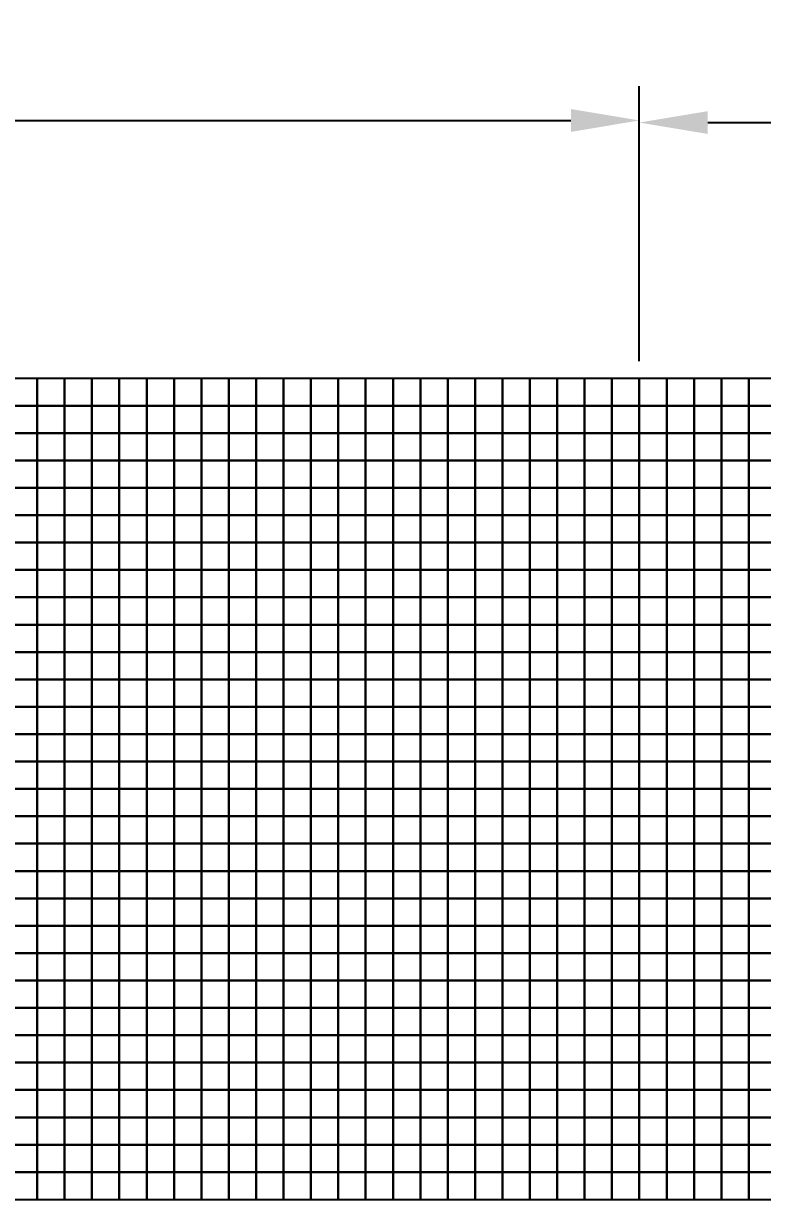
# Model space of a CAD drawing. Header units: millimetres. Extents: x -50 to 59, y 0 to 43.
# Drawn here: x -22.5 to 4.5, y 0 to 42.96 of the extents above; entities that cross this region are included whole.
import ezdxf

# ---------------------------------------------------------------- set-up
doc = ezdxf.new("R2010")
doc.units = ezdxf.units.MM
doc.layers.add('dims', color=9, linetype='Continuous')
doc.layers.add('soil_sand', color=2, linetype='Continuous')
doc.styles.get("Standard").update_dxf_attribs({"font": 'arial.ttf'})
doc.dimstyles.new('ISO-25', dxfattribs={"dimtxt": 2.5, "dimasz": 2.5, "dimexe": 1.25, "dimexo": 0.625, "dimtad": 1, "dimtxsty": 'Standard', "dimcen": 2.5, "dimadec": 0, "dimazin": 0, "dimtfac": 1, "dimtmove": 0, "dimatfit": 3, "dimfxl": 1, "dimarcsym": 0})

# ---------------------------------------------------------------- blocks, each defined once
blk = doc.blocks.new('*D3')
at = {"layer": 'Defpoints', "color": 0, "transparency": 16777216}
for p in [(0, 39.421), (-50, 30), (0, 30)]:
    blk.add_point(p, dxfattribs=at)
at = {"layer": 'dims', "color": 0, "lineweight": -2, "transparency": 16777216}
for p, q in [((-50, 30.625), (-50, 40.671)), ((0, 30.625), (0, 40.671)), ((-47.5, 39.421), (-2.5, 39.421))]:
    blk.add_line(p, q, dxfattribs=at)
at = {"layer": 'dims', "color": 0, "transparency": 16777216}
for points in [[(-47.5, 39.838), (-47.5, 39.004), (-50, 39.421)], [(-2.5, 39.838), (-2.5, 39.004), (0, 39.421)]]:
    blk.add_solid(points, dxfattribs=at)
at = {"layer": 'dims', "color": 0, "transparency": 16777216, "insert": (-25, 41.323), "char_height": 2.5, "attachment_point": 5}
blk.add_mtext('50', dxfattribs=at)
blk = doc.blocks.new('*D4')
at = {"layer": 'Defpoints', "color": 0, "transparency": 16777216}
for p in [(50, 39.344), (0, 30), (50, 30)]:
    blk.add_point(p, dxfattribs=at)
at = {"layer": 'dims', "color": 0, "lineweight": -2, "transparency": 16777216}
for p, q in [((0, 30.625), (0, 40.594)), ((50, 30.625), (50, 40.594)), ((2.5, 39.344), (47.5, 39.344))]:
    blk.add_line(p, q, dxfattribs=at)
at = {"layer": 'dims', "color": 0, "transparency": 16777216}
for points in [[(2.5, 39.761), (2.5, 38.928), (0, 39.344)], [(47.5, 39.761), (47.5, 38.928), (50, 39.344)]]:
    blk.add_solid(points, dxfattribs=at)
at = {"layer": 'dims', "color": 0, "transparency": 16777216, "insert": (25, 41.246), "char_height": 2.5, "attachment_point": 5}
blk.add_mtext('50', dxfattribs=at)

msp = doc.modelspace()

# ---------------------------------------------------------------- linework, layer by layer
at = {"layer": 'soil_sand'}
for points in [[(-23, 29), (-22, 29), (-22, 30), (-23, 30)], [(-22, 29), (-21, 29), (-21, 30), (-22, 30)], [(-21, 29), (-20, 29), (-20, 30), (-21, 30)], [(-20, 29), (-19, 29), (-19, 30), (-20, 30)], [(-19, 29), (-18, 29), (-18, 30), (-19, 30)], [(-18, 29), (-17, 29), (-17, 30), (-18, 30)], [(-17, 29), (-16, 29), (-16, 30), (-17, 30)], [(-16, 29), (-15, 29), (-15, 30), (-16, 30)], [(-15, 29), (-14, 29), (-14, 30), (-15, 30)], [(-14, 29), (-13, 29), (-13, 30), (-14, 30)], [(-13, 29), (-12, 29), (-12, 30), (-13, 30)], [(-12, 29), (-11, 29), (-11, 30), (-12, 30)], [(-11, 29), (-10, 29), (-10, 30), (-11, 30)], [(-10, 29), (-9, 29), (-9, 30), (-10, 30)], [(-9, 29), (-8, 29), (-8, 30), (-9, 30)], [(-8, 29), (-7, 29), (-7, 30), (-8, 30)], [(-7, 29), (-6, 29), (-6, 30), (-7, 30)], [(-6, 29), (-5, 29), (-5, 30), (-6, 30)], [(-5, 29), (-4, 29), (-4, 30), (-5, 30)], [(-4, 29), (-3, 29), (-3, 30), (-4, 30)], [(-3, 29), (-2, 29), (-2, 30), (-3, 30)], [(-2, 29), (-1, 29), (-1, 30), (-2, 30)], [(-1, 29), (0, 29), (0, 30), (-1, 30)], [(0, 29), (1, 29), (1, 30), (0, 30)], [(1, 29), (2, 29), (2, 30), (1, 30)], [(2, 29), (3, 29), (3, 30), (2, 30)], [(3, 29), (4, 29), (4, 30), (3, 30)], [(4, 29), (5, 29), (5, 30), (4, 30)], [(-23, 28), (-22, 28), (-22, 29), (-23, 29)], [(-22, 28), (-21, 28), (-21, 29), (-22, 29)], [(-21, 28), (-20, 28), (-20, 29), (-21, 29)], [(-20, 28), (-19, 28), (-19, 29), (-20, 29)], [(-19, 28), (-18, 28), (-18, 29), (-19, 29)], [(-18, 28), (-17, 28), (-17, 29), (-18, 29)], [(-17, 28), (-16, 28), (-16, 29), (-17, 29)], [(-16, 28), (-15, 28), (-15, 29), (-16, 29)], [(-15, 28), (-14, 28), (-14, 29), (-15, 29)], [(-14, 28), (-13, 28), (-13, 29), (-14, 29)], [(-13, 28), (-12, 28), (-12, 29), (-13, 29)], [(-12, 28), (-11, 28), (-11, 29), (-12, 29)], [(-11, 28), (-10, 28), (-10, 29), (-11, 29)], [(-10, 28), (-9, 28), (-9, 29), (-10, 29)], [(-9, 28), (-8, 28), (-8, 29), (-9, 29)], [(-8, 28), (-7, 28), (-7, 29), (-8, 29)], [(-7, 28), (-6, 28), (-6, 29), (-7, 29)], [(-6, 28), (-5, 28), (-5, 29), (-6, 29)], [(-5, 28), (-4, 28), (-4, 29), (-5, 29)], [(-4, 28), (-3, 28), (-3, 29), (-4, 29)], [(-3, 28), (-2, 28), (-2, 29), (-3, 29)], [(-2, 28), (-1, 28), (-1, 29), (-2, 29)], [(-1, 28), (0, 28), (0, 29), (-1, 29)], [(0, 28), (1, 28), (1, 29), (0, 29)], [(1, 28), (2, 28), (2, 29), (1, 29)], [(2, 28), (3, 28), (3, 29), (2, 29)], [(3, 28), (4, 28), (4, 29), (3, 29)], [(4, 28), (5, 28), (5, 29), (4, 29)], [(-23, 27), (-22, 27), (-22, 28), (-23, 28)], [(-22, 27), (-21, 27), (-21, 28), (-22, 28)], [(-21, 27), (-20, 27), (-20, 28), (-21, 28)], [(-20, 27), (-19, 27), (-19, 28), (-20, 28)], [(-19, 27), (-18, 27), (-18, 28), (-19, 28)], [(-18, 27), (-17, 27), (-17, 28), (-18, 28)], [(-17, 27), (-16, 27), (-16, 28), (-17, 28)], [(-16, 27), (-15, 27), (-15, 28), (-16, 28)], [(-15, 27), (-14, 27), (-14, 28), (-15, 28)], [(-14, 27), (-13, 27), (-13, 28), (-14, 28)], [(-13, 27), (-12, 27), (-12, 28), (-13, 28)], [(-12, 27), (-11, 27), (-11, 28), (-12, 28)], [(-11, 27), (-10, 27), (-10, 28), (-11, 28)], [(-10, 27), (-9, 27), (-9, 28), (-10, 28)], [(-9, 27), (-8, 27), (-8, 28), (-9, 28)], [(-8, 27), (-7, 27), (-7, 28), (-8, 28)], [(-7, 27), (-6, 27), (-6, 28), (-7, 28)], [(-6, 27), (-5, 27), (-5, 28), (-6, 28)], [(-5, 27), (-4, 27), (-4, 28), (-5, 28)], [(-4, 27), (-3, 27), (-3, 28), (-4, 28)], [(-3, 27), (-2, 27), (-2, 28), (-3, 28)], [(-2, 27), (-1, 27), (-1, 28), (-2, 28)], [(-1, 27), (0, 27), (0, 28), (-1, 28)], [(0, 27), (1, 27), (1, 28), (0, 28)], [(1, 27), (2, 27), (2, 28), (1, 28)], [(2, 27), (3, 27), (3, 28), (2, 28)], [(3, 27), (4, 27), (4, 28), (3, 28)], [(4, 27), (5, 27), (5, 28), (4, 28)], [(-23, 26), (-22, 26), (-22, 27), (-23, 27)], [(-22, 26), (-21, 26), (-21, 27), (-22, 27)], [(-21, 26), (-20, 26), (-20, 27), (-21, 27)], [(-20, 26), (-19, 26), (-19, 27), (-20, 27)], [(-19, 26), (-18, 26), (-18, 27), (-19, 27)], [(-18, 26), (-17, 26), (-17, 27), (-18, 27)], [(-17, 26), (-16, 26), (-16, 27), (-17, 27)], [(-16, 26), (-15, 26), (-15, 27), (-16, 27)], [(-15, 26), (-14, 26), (-14, 27), (-15, 27)], [(-14, 26), (-13, 26), (-13, 27), (-14, 27)], [(-13, 26), (-12, 26), (-12, 27), (-13, 27)], [(-12, 26), (-11, 26), (-11, 27), (-12, 27)], [(-11, 26), (-10, 26), (-10, 27), (-11, 27)], [(-10, 26), (-9, 26), (-9, 27), (-10, 27)], [(-9, 26), (-8, 26), (-8, 27), (-9, 27)], [(-8, 26), (-7, 26), (-7, 27), (-8, 27)], [(-7, 26), (-6, 26), (-6, 27), (-7, 27)], [(-6, 26), (-5, 26), (-5, 27), (-6, 27)], [(-5, 26), (-4, 26), (-4, 27), (-5, 27)], [(-4, 26), (-3, 26), (-3, 27), (-4, 27)], [(-3, 26), (-2, 26), (-2, 27), (-3, 27)], [(-2, 26), (-1, 26), (-1, 27), (-2, 27)], [(-1, 26), (0, 26), (0, 27), (-1, 27)], [(0, 26), (1, 26), (1, 27), (0, 27)], [(1, 26), (2, 26), (2, 27), (1, 27)], [(2, 26), (3, 26), (3, 27), (2, 27)], [(3, 26), (4, 26), (4, 27), (3, 27)], [(4, 26), (5, 26), (5, 27), (4, 27)], [(-23, 25), (-22, 25), (-22, 26), (-23, 26)], [(-22, 25), (-21, 25), (-21, 26), (-22, 26)], [(-21, 25), (-20, 25), (-20, 26), (-21, 26)], [(-20, 25), (-19, 25), (-19, 26), (-20, 26)], [(-19, 25), (-18, 25), (-18, 26), (-19, 26)], [(-18, 25), (-17, 25), (-17, 26), (-18, 26)], [(-17, 25), (-16, 25), (-16, 26), (-17, 26)], [(-16, 25), (-15, 25), (-15, 26), (-16, 26)], [(-15, 25), (-14, 25), (-14, 26), (-15, 26)], [(-14, 25), (-13, 25), (-13, 26), (-14, 26)], [(-13, 25), (-12, 25), (-12, 26), (-13, 26)], [(-12, 25), (-11, 25), (-11, 26), (-12, 26)], [(-11, 25), (-10, 25), (-10, 26), (-11, 26)], [(-10, 25), (-9, 25), (-9, 26), (-10, 26)], [(-9, 25), (-8, 25), (-8, 26), (-9, 26)], [(-8, 25), (-7, 25), (-7, 26), (-8, 26)], [(-7, 25), (-6, 25), (-6, 26), (-7, 26)], [(-6, 25), (-5, 25), (-5, 26), (-6, 26)], [(-5, 25), (-4, 25), (-4, 26), (-5, 26)], [(-4, 25), (-3, 25), (-3, 26), (-4, 26)], [(-3, 25), (-2, 25), (-2, 26), (-3, 26)], [(-2, 25), (-1, 25), (-1, 26), (-2, 26)], [(-1, 25), (0, 25), (0, 26), (-1, 26)], [(0, 25), (1, 25), (1, 26), (0, 26)], [(1, 25), (2, 25), (2, 26), (1, 26)], [(2, 25), (3, 25), (3, 26), (2, 26)], [(3, 25), (4, 25), (4, 26), (3, 26)], [(4, 25), (5, 25), (5, 26), (4, 26)], [(-23, 24), (-22, 24), (-22, 25), (-23, 25)], [(-22, 24), (-21, 24), (-21, 25), (-22, 25)], [(-21, 24), (-20, 24), (-20, 25), (-21, 25)], [(-20, 24), (-19, 24), (-19, 25), (-20, 25)], [(-19, 24), (-18, 24), (-18, 25), (-19, 25)], [(-18, 24), (-17, 24), (-17, 25), (-18, 25)], [(-17, 24), (-16, 24), (-16, 25), (-17, 25)], [(-16, 24), (-15, 24), (-15, 25), (-16, 25)], [(-15, 24), (-14, 24), (-14, 25), (-15, 25)], [(-14, 24), (-13, 24), (-13, 25), (-14, 25)], [(-13, 24), (-12, 24), (-12, 25), (-13, 25)], [(-12, 24), (-11, 24), (-11, 25), (-12, 25)], [(-11, 24), (-10, 24), (-10, 25), (-11, 25)], [(-10, 24), (-9, 24), (-9, 25), (-10, 25)], [(-9, 24), (-8, 24), (-8, 25), (-9, 25)], [(-8, 24), (-7, 24), (-7, 25), (-8, 25)], [(-7, 24), (-6, 24), (-6, 25), (-7, 25)], [(-6, 24), (-5, 24), (-5, 25), (-6, 25)], [(-5, 24), (-4, 24), (-4, 25), (-5, 25)], [(-4, 24), (-3, 24), (-3, 25), (-4, 25)], [(-3, 24), (-2, 24), (-2, 25), (-3, 25)], [(-2, 24), (-1, 24), (-1, 25), (-2, 25)], [(-1, 24), (0, 24), (0, 25), (-1, 25)], [(0, 24), (1, 24), (1, 25), (0, 25)], [(1, 24), (2, 24), (2, 25), (1, 25)], [(2, 24), (3, 24), (3, 25), (2, 25)], [(3, 24), (4, 24), (4, 25), (3, 25)], [(4, 24), (5, 24), (5, 25), (4, 25)], [(-23, 23), (-22, 23), (-22, 24), (-23, 24)], [(-22, 23), (-21, 23), (-21, 24), (-22, 24)], [(-21, 23), (-20, 23), (-20, 24), (-21, 24)], [(-20, 23), (-19, 23), (-19, 24), (-20, 24)], [(-19, 23), (-18, 23), (-18, 24), (-19, 24)], [(-18, 23), (-17, 23), (-17, 24), (-18, 24)], [(-17, 23), (-16, 23), (-16, 24), (-17, 24)], [(-16, 23), (-15, 23), (-15, 24), (-16, 24)], [(-15, 23), (-14, 23), (-14, 24), (-15, 24)], [(-14, 23), (-13, 23), (-13, 24), (-14, 24)], [(-13, 23), (-12, 23), (-12, 24), (-13, 24)], [(-12, 23), (-11, 23), (-11, 24), (-12, 24)], [(-11, 23), (-10, 23), (-10, 24), (-11, 24)], [(-10, 23), (-9, 23), (-9, 24), (-10, 24)], [(-9, 23), (-8, 23), (-8, 24), (-9, 24)], [(-8, 23), (-7, 23), (-7, 24), (-8, 24)], [(-7, 23), (-6, 23), (-6, 24), (-7, 24)], [(-6, 23), (-5, 23), (-5, 24), (-6, 24)], [(-5, 23), (-4, 23), (-4, 24), (-5, 24)], [(-4, 23), (-3, 23), (-3, 24), (-4, 24)], [(-3, 23), (-2, 23), (-2, 24), (-3, 24)], [(-2, 23), (-1, 23), (-1, 24), (-2, 24)], [(-1, 23), (0, 23), (0, 24), (-1, 24)], [(0, 23), (1, 23), (1, 24), (0, 24)], [(1, 23), (2, 23), (2, 24), (1, 24)], [(2, 23), (3, 23), (3, 24), (2, 24)], [(3, 23), (4, 23), (4, 24), (3, 24)], [(4, 23), (5, 23), (5, 24), (4, 24)], [(-23, 22), (-22, 22), (-22, 23), (-23, 23)], [(-22, 22), (-21, 22), (-21, 23), (-22, 23)], [(-21, 22), (-20, 22), (-20, 23), (-21, 23)], [(-20, 22), (-19, 22), (-19, 23), (-20, 23)], [(-19, 22), (-18, 22), (-18, 23), (-19, 23)], [(-18, 22), (-17, 22), (-17, 23), (-18, 23)], [(-17, 22), (-16, 22), (-16, 23), (-17, 23)], [(-16, 22), (-15, 22), (-15, 23), (-16, 23)], [(-15, 22), (-14, 22), (-14, 23), (-15, 23)], [(-14, 22), (-13, 22), (-13, 23), (-14, 23)], [(-13, 22), (-12, 22), (-12, 23), (-13, 23)], [(-12, 22), (-11, 22), (-11, 23), (-12, 23)], [(-11, 22), (-10, 22), (-10, 23), (-11, 23)], [(-10, 22), (-9, 22), (-9, 23), (-10, 23)], [(-9, 22), (-8, 22), (-8, 23), (-9, 23)], [(-8, 22), (-7, 22), (-7, 23), (-8, 23)], [(-7, 22), (-6, 22), (-6, 23), (-7, 23)], [(-6, 22), (-5, 22), (-5, 23), (-6, 23)], [(-5, 22), (-4, 22), (-4, 23), (-5, 23)], [(-4, 22), (-3, 22), (-3, 23), (-4, 23)], [(-3, 22), (-2, 22), (-2, 23), (-3, 23)], [(-2, 22), (-1, 22), (-1, 23), (-2, 23)], [(-1, 22), (0, 22), (0, 23), (-1, 23)], [(0, 22), (1, 22), (1, 23), (0, 23)], [(1, 22), (2, 22), (2, 23), (1, 23)], [(2, 22), (3, 22), (3, 23), (2, 23)], [(3, 22), (4, 22), (4, 23), (3, 23)], [(4, 22), (5, 22), (5, 23), (4, 23)], [(-23, 21), (-22, 21), (-22, 22), (-23, 22)], [(-22, 21), (-21, 21), (-21, 22), (-22, 22)], [(-21, 21), (-20, 21), (-20, 22), (-21, 22)], [(-20, 21), (-19, 21), (-19, 22), (-20, 22)], [(-19, 21), (-18, 21), (-18, 22), (-19, 22)], [(-18, 21), (-17, 21), (-17, 22), (-18, 22)], [(-17, 21), (-16, 21), (-16, 22), (-17, 22)], [(-16, 21), (-15, 21), (-15, 22), (-16, 22)], [(-15, 21), (-14, 21), (-14, 22), (-15, 22)], [(-14, 21), (-13, 21), (-13, 22), (-14, 22)], [(-13, 21), (-12, 21), (-12, 22), (-13, 22)], [(-12, 21), (-11, 21), (-11, 22), (-12, 22)], [(-11, 21), (-10, 21), (-10, 22), (-11, 22)], [(-10, 21), (-9, 21), (-9, 22), (-10, 22)], [(-9, 21), (-8, 21), (-8, 22), (-9, 22)], [(-8, 21), (-7, 21), (-7, 22), (-8, 22)], [(-7, 21), (-6, 21), (-6, 22), (-7, 22)], [(-6, 21), (-5, 21), (-5, 22), (-6, 22)], [(-5, 21), (-4, 21), (-4, 22), (-5, 22)], [(-4, 21), (-3, 21), (-3, 22), (-4, 22)], [(-3, 21), (-2, 21), (-2, 22), (-3, 22)], [(-2, 21), (-1, 21), (-1, 22), (-2, 22)], [(-1, 21), (0, 21), (0, 22), (-1, 22)], [(0, 21), (1, 21), (1, 22), (0, 22)], [(1, 21), (2, 21), (2, 22), (1, 22)], [(2, 21), (3, 21), (3, 22), (2, 22)], [(3, 21), (4, 21), (4, 22), (3, 22)], [(4, 21), (5, 21), (5, 22), (4, 22)], [(-23, 20), (-22, 20), (-22, 21), (-23, 21)], [(-22, 20), (-21, 20), (-21, 21), (-22, 21)], [(-21, 20), (-20, 20), (-20, 21), (-21, 21)], [(-20, 20), (-19, 20), (-19, 21), (-20, 21)], [(-19, 20), (-18, 20), (-18, 21), (-19, 21)], [(-18, 20), (-17, 20), (-17, 21), (-18, 21)], [(-17, 20), (-16, 20), (-16, 21), (-17, 21)], [(-16, 20), (-15, 20), (-15, 21), (-16, 21)], [(-15, 20), (-14, 20), (-14, 21), (-15, 21)], [(-14, 20), (-13, 20), (-13, 21), (-14, 21)], [(-13, 20), (-12, 20), (-12, 21), (-13, 21)], [(-12, 20), (-11, 20), (-11, 21), (-12, 21)], [(-11, 20), (-10, 20), (-10, 21), (-11, 21)], [(-10, 20), (-9, 20), (-9, 21), (-10, 21)], [(-9, 20), (-8, 20), (-8, 21), (-9, 21)], [(-8, 20), (-7, 20), (-7, 21), (-8, 21)], [(-7, 20), (-6, 20), (-6, 21), (-7, 21)], [(-6, 20), (-5, 20), (-5, 21), (-6, 21)], [(-5, 20), (-4, 20), (-4, 21), (-5, 21)], [(-4, 20), (-3, 20), (-3, 21), (-4, 21)], [(-3, 20), (-2, 20), (-2, 21), (-3, 21)], [(-2, 20), (-1, 20), (-1, 21), (-2, 21)], [(-1, 20), (0, 20), (0, 21), (-1, 21)], [(0, 20), (1, 20), (1, 21), (0, 21)], [(1, 20), (2, 20), (2, 21), (1, 21)], [(2, 20), (3, 20), (3, 21), (2, 21)], [(3, 20), (4, 20), (4, 21), (3, 21)], [(4, 20), (5, 20), (5, 21), (4, 21)], [(-23, 19), (-22, 19), (-22, 20), (-23, 20)], [(-22, 19), (-21, 19), (-21, 20), (-22, 20)], [(-21, 19), (-20, 19), (-20, 20), (-21, 20)], [(-20, 19), (-19, 19), (-19, 20), (-20, 20)], [(-19, 19), (-18, 19), (-18, 20), (-19, 20)], [(-18, 19), (-17, 19), (-17, 20), (-18, 20)], [(-17, 19), (-16, 19), (-16, 20), (-17, 20)], [(-16, 19), (-15, 19), (-15, 20), (-16, 20)], [(-15, 19), (-14, 19), (-14, 20), (-15, 20)], [(-14, 19), (-13, 19), (-13, 20), (-14, 20)], [(-13, 19), (-12, 19), (-12, 20), (-13, 20)], [(-12, 19), (-11, 19), (-11, 20), (-12, 20)], [(-11, 19), (-10, 19), (-10, 20), (-11, 20)], [(-10, 19), (-9, 19), (-9, 20), (-10, 20)], [(-9, 19), (-8, 19), (-8, 20), (-9, 20)], [(-8, 19), (-7, 19), (-7, 20), (-8, 20)], [(-7, 19), (-6, 19), (-6, 20), (-7, 20)], [(-6, 19), (-5, 19), (-5, 20), (-6, 20)], [(-5, 19), (-4, 19), (-4, 20), (-5, 20)], [(-4, 19), (-3, 19), (-3, 20), (-4, 20)], [(-3, 19), (-2, 19), (-2, 20), (-3, 20)], [(-2, 19), (-1, 19), (-1, 20), (-2, 20)], [(-1, 19), (0, 19), (0, 20), (-1, 20)], [(0, 19), (1, 19), (1, 20), (0, 20)], [(1, 19), (2, 19), (2, 20), (1, 20)], [(2, 19), (3, 19), (3, 20), (2, 20)], [(3, 19), (4, 19), (4, 20), (3, 20)], [(4, 19), (5, 19), (5, 20), (4, 20)], [(-23, 18), (-22, 18), (-22, 19), (-23, 19)], [(-22, 18), (-21, 18), (-21, 19), (-22, 19)], [(-21, 18), (-20, 18), (-20, 19), (-21, 19)], [(-20, 18), (-19, 18), (-19, 19), (-20, 19)], [(-19, 18), (-18, 18), (-18, 19), (-19, 19)], [(-18, 18), (-17, 18), (-17, 19), (-18, 19)], [(-17, 18), (-16, 18), (-16, 19), (-17, 19)], [(-16, 18), (-15, 18), (-15, 19), (-16, 19)], [(-15, 18), (-14, 18), (-14, 19), (-15, 19)], [(-14, 18), (-13, 18), (-13, 19), (-14, 19)], [(-13, 18), (-12, 18), (-12, 19), (-13, 19)], [(-12, 18), (-11, 18), (-11, 19), (-12, 19)], [(-11, 18), (-10, 18), (-10, 19), (-11, 19)], [(-10, 18), (-9, 18), (-9, 19), (-10, 19)], [(-9, 18), (-8, 18), (-8, 19), (-9, 19)], [(-8, 18), (-7, 18), (-7, 19), (-8, 19)], [(-7, 18), (-6, 18), (-6, 19), (-7, 19)], [(-6, 18), (-5, 18), (-5, 19), (-6, 19)], [(-5, 18), (-4, 18), (-4, 19), (-5, 19)], [(-4, 18), (-3, 18), (-3, 19), (-4, 19)], [(-3, 18), (-2, 18), (-2, 19), (-3, 19)], [(-2, 18), (-1, 18), (-1, 19), (-2, 19)], [(-1, 18), (0, 18), (0, 19), (-1, 19)], [(0, 18), (1, 18), (1, 19), (0, 19)], [(1, 18), (2, 18), (2, 19), (1, 19)], [(2, 18), (3, 18), (3, 19), (2, 19)], [(3, 18), (4, 18), (4, 19), (3, 19)], [(4, 18), (5, 18), (5, 19), (4, 19)], [(-23, 17), (-22, 17), (-22, 18), (-23, 18)], [(-22, 17), (-21, 17), (-21, 18), (-22, 18)], [(-21, 17), (-20, 17), (-20, 18), (-21, 18)], [(-20, 17), (-19, 17), (-19, 18), (-20, 18)], [(-19, 17), (-18, 17), (-18, 18), (-19, 18)], [(-18, 17), (-17, 17), (-17, 18), (-18, 18)], [(-17, 17), (-16, 17), (-16, 18), (-17, 18)], [(-16, 17), (-15, 17), (-15, 18), (-16, 18)], [(-15, 17), (-14, 17), (-14, 18), (-15, 18)], [(-14, 17), (-13, 17), (-13, 18), (-14, 18)], [(-13, 17), (-12, 17), (-12, 18), (-13, 18)], [(-12, 17), (-11, 17), (-11, 18), (-12, 18)], [(-11, 17), (-10, 17), (-10, 18), (-11, 18)], [(-10, 17), (-9, 17), (-9, 18), (-10, 18)], [(-9, 17), (-8, 17), (-8, 18), (-9, 18)], [(-8, 17), (-7, 17), (-7, 18), (-8, 18)], [(-7, 17), (-6, 17), (-6, 18), (-7, 18)], [(-6, 17), (-5, 17), (-5, 18), (-6, 18)], [(-5, 17), (-4, 17), (-4, 18), (-5, 18)], [(-4, 17), (-3, 17), (-3, 18), (-4, 18)], [(-3, 17), (-2, 17), (-2, 18), (-3, 18)], [(-2, 17), (-1, 17), (-1, 18), (-2, 18)], [(-1, 17), (0, 17), (0, 18), (-1, 18)], [(0, 17), (1, 17), (1, 18), (0, 18)], [(1, 17), (2, 17), (2, 18), (1, 18)], [(2, 17), (3, 17), (3, 18), (2, 18)], [(3, 17), (4, 17), (4, 18), (3, 18)], [(4, 17), (5, 17), (5, 18), (4, 18)], [(-23, 16), (-22, 16), (-22, 17), (-23, 17)], [(-22, 16), (-21, 16), (-21, 17), (-22, 17)], [(-21, 16), (-20, 16), (-20, 17), (-21, 17)], [(-20, 16), (-19, 16), (-19, 17), (-20, 17)], [(-19, 16), (-18, 16), (-18, 17), (-19, 17)], [(-18, 16), (-17, 16), (-17, 17), (-18, 17)], [(-17, 16), (-16, 16), (-16, 17), (-17, 17)], [(-16, 16), (-15, 16), (-15, 17), (-16, 17)], [(-15, 16), (-14, 16), (-14, 17), (-15, 17)], [(-14, 16), (-13, 16), (-13, 17), (-14, 17)], [(-13, 16), (-12, 16), (-12, 17), (-13, 17)], [(-12, 16), (-11, 16), (-11, 17), (-12, 17)], [(-11, 16), (-10, 16), (-10, 17), (-11, 17)], [(-10, 16), (-9, 16), (-9, 17), (-10, 17)], [(-9, 16), (-8, 16), (-8, 17), (-9, 17)], [(-8, 16), (-7, 16), (-7, 17), (-8, 17)], [(-7, 16), (-6, 16), (-6, 17), (-7, 17)], [(-6, 16), (-5, 16), (-5, 17), (-6, 17)], [(-5, 16), (-4, 16), (-4, 17), (-5, 17)], [(-4, 16), (-3, 16), (-3, 17), (-4, 17)], [(-3, 16), (-2, 16), (-2, 17), (-3, 17)], [(-2, 16), (-1, 16), (-1, 17), (-2, 17)], [(-1, 16), (0, 16), (0, 17), (-1, 17)], [(0, 16), (1, 16), (1, 17), (0, 17)], [(1, 16), (2, 16), (2, 17), (1, 17)], [(2, 16), (3, 16), (3, 17), (2, 17)], [(3, 16), (4, 16), (4, 17), (3, 17)], [(4, 16), (5, 16), (5, 17), (4, 17)], [(-23, 15), (-22, 15), (-22, 16), (-23, 16)], [(-22, 15), (-21, 15), (-21, 16), (-22, 16)], [(-21, 15), (-20, 15), (-20, 16), (-21, 16)], [(-20, 15), (-19, 15), (-19, 16), (-20, 16)], [(-19, 15), (-18, 15), (-18, 16), (-19, 16)], [(-18, 15), (-17, 15), (-17, 16), (-18, 16)], [(-17, 15), (-16, 15), (-16, 16), (-17, 16)], [(-16, 15), (-15, 15), (-15, 16), (-16, 16)], [(-15, 15), (-14, 15), (-14, 16), (-15, 16)], [(-14, 15), (-13, 15), (-13, 16), (-14, 16)], [(-13, 15), (-12, 15), (-12, 16), (-13, 16)], [(-12, 15), (-11, 15), (-11, 16), (-12, 16)], [(-11, 15), (-10, 15), (-10, 16), (-11, 16)], [(-10, 15), (-9, 15), (-9, 16), (-10, 16)], [(-9, 15), (-8, 15), (-8, 16), (-9, 16)], [(-8, 15), (-7, 15), (-7, 16), (-8, 16)], [(-7, 15), (-6, 15), (-6, 16), (-7, 16)], [(-6, 15), (-5, 15), (-5, 16), (-6, 16)], [(-5, 15), (-4, 15), (-4, 16), (-5, 16)], [(-4, 15), (-3, 15), (-3, 16), (-4, 16)], [(-3, 15), (-2, 15), (-2, 16), (-3, 16)], [(-2, 15), (-1, 15), (-1, 16), (-2, 16)], [(-1, 15), (0, 15), (0, 16), (-1, 16)], [(0, 15), (1, 15), (1, 16), (0, 16)], [(1, 15), (2, 15), (2, 16), (1, 16)], [(2, 15), (3, 15), (3, 16), (2, 16)], [(3, 15), (4, 15), (4, 16), (3, 16)], [(4, 15), (5, 15), (5, 16), (4, 16)], [(-23, 14), (-22, 14), (-22, 15), (-23, 15)], [(-22, 14), (-21, 14), (-21, 15), (-22, 15)], [(-21, 14), (-20, 14), (-20, 15), (-21, 15)], [(-20, 14), (-19, 14), (-19, 15), (-20, 15)], [(-19, 14), (-18, 14), (-18, 15), (-19, 15)], [(-18, 14), (-17, 14), (-17, 15), (-18, 15)], [(-17, 14), (-16, 14), (-16, 15), (-17, 15)], [(-16, 14), (-15, 14), (-15, 15), (-16, 15)], [(-15, 14), (-14, 14), (-14, 15), (-15, 15)], [(-14, 14), (-13, 14), (-13, 15), (-14, 15)], [(-13, 14), (-12, 14), (-12, 15), (-13, 15)], [(-12, 14), (-11, 14), (-11, 15), (-12, 15)], [(-11, 14), (-10, 14), (-10, 15), (-11, 15)], [(-10, 14), (-9, 14), (-9, 15), (-10, 15)], [(-9, 14), (-8, 14), (-8, 15), (-9, 15)], [(-8, 14), (-7, 14), (-7, 15), (-8, 15)], [(-7, 14), (-6, 14), (-6, 15), (-7, 15)], [(-6, 14), (-5, 14), (-5, 15), (-6, 15)], [(-5, 14), (-4, 14), (-4, 15), (-5, 15)], [(-4, 14), (-3, 14), (-3, 15), (-4, 15)], [(-3, 14), (-2, 14), (-2, 15), (-3, 15)], [(-2, 14), (-1, 14), (-1, 15), (-2, 15)], [(-1, 14), (0, 14), (0, 15), (-1, 15)], [(0, 14), (1, 14), (1, 15), (0, 15)], [(1, 14), (2, 14), (2, 15), (1, 15)], [(2, 14), (3, 14), (3, 15), (2, 15)], [(3, 14), (4, 14), (4, 15), (3, 15)], [(4, 14), (5, 14), (5, 15), (4, 15)], [(-23, 13), (-22, 13), (-22, 14), (-23, 14)], [(-22, 13), (-21, 13), (-21, 14), (-22, 14)], [(-21, 13), (-20, 13), (-20, 14), (-21, 14)], [(-20, 13), (-19, 13), (-19, 14), (-20, 14)], [(-19, 13), (-18, 13), (-18, 14), (-19, 14)], [(-18, 13), (-17, 13), (-17, 14), (-18, 14)], [(-17, 13), (-16, 13), (-16, 14), (-17, 14)], [(-16, 13), (-15, 13), (-15, 14), (-16, 14)], [(-15, 13), (-14, 13), (-14, 14), (-15, 14)], [(-14, 13), (-13, 13), (-13, 14), (-14, 14)], [(-13, 13), (-12, 13), (-12, 14), (-13, 14)], [(-12, 13), (-11, 13), (-11, 14), (-12, 14)], [(-11, 13), (-10, 13), (-10, 14), (-11, 14)], [(-10, 13), (-9, 13), (-9, 14), (-10, 14)], [(-9, 13), (-8, 13), (-8, 14), (-9, 14)], [(-8, 13), (-7, 13), (-7, 14), (-8, 14)], [(-7, 13), (-6, 13), (-6, 14), (-7, 14)], [(-6, 13), (-5, 13), (-5, 14), (-6, 14)], [(-5, 13), (-4, 13), (-4, 14), (-5, 14)], [(-4, 13), (-3, 13), (-3, 14), (-4, 14)], [(-3, 13), (-2, 13), (-2, 14), (-3, 14)], [(-2, 13), (-1, 13), (-1, 14), (-2, 14)], [(-1, 13), (0, 13), (0, 14), (-1, 14)], [(0, 13), (1, 13), (1, 14), (0, 14)], [(1, 13), (2, 13), (2, 14), (1, 14)], [(2, 13), (3, 13), (3, 14), (2, 14)], [(3, 13), (4, 13), (4, 14), (3, 14)], [(4, 13), (5, 13), (5, 14), (4, 14)], [(-23, 12), (-22, 12), (-22, 13), (-23, 13)], [(-22, 12), (-21, 12), (-21, 13), (-22, 13)], [(-21, 12), (-20, 12), (-20, 13), (-21, 13)], [(-20, 12), (-19, 12), (-19, 13), (-20, 13)], [(-19, 12), (-18, 12), (-18, 13), (-19, 13)], [(-18, 12), (-17, 12), (-17, 13), (-18, 13)], [(-17, 12), (-16, 12), (-16, 13), (-17, 13)], [(-16, 12), (-15, 12), (-15, 13), (-16, 13)], [(-15, 12), (-14, 12), (-14, 13), (-15, 13)], [(-14, 12), (-13, 12), (-13, 13), (-14, 13)], [(-13, 12), (-12, 12), (-12, 13), (-13, 13)], [(-12, 12), (-11, 12), (-11, 13), (-12, 13)], [(-11, 12), (-10, 12), (-10, 13), (-11, 13)], [(-10, 12), (-9, 12), (-9, 13), (-10, 13)], [(-9, 12), (-8, 12), (-8, 13), (-9, 13)], [(-8, 12), (-7, 12), (-7, 13), (-8, 13)], [(-7, 12), (-6, 12), (-6, 13), (-7, 13)], [(-6, 12), (-5, 12), (-5, 13), (-6, 13)], [(-5, 12), (-4, 12), (-4, 13), (-5, 13)], [(-4, 12), (-3, 12), (-3, 13), (-4, 13)], [(-3, 12), (-2, 12), (-2, 13), (-3, 13)], [(-2, 12), (-1, 12), (-1, 13), (-2, 13)], [(-1, 12), (0, 12), (0, 13), (-1, 13)], [(0, 12), (1, 12), (1, 13), (0, 13)], [(1, 12), (2, 12), (2, 13), (1, 13)], [(2, 12), (3, 12), (3, 13), (2, 13)], [(3, 12), (4, 12), (4, 13), (3, 13)], [(4, 12), (5, 12), (5, 13), (4, 13)], [(-23, 11), (-22, 11), (-22, 12), (-23, 12)], [(-22, 11), (-21, 11), (-21, 12), (-22, 12)], [(-21, 11), (-20, 11), (-20, 12), (-21, 12)], [(-20, 11), (-19, 11), (-19, 12), (-20, 12)], [(-19, 11), (-18, 11), (-18, 12), (-19, 12)], [(-18, 11), (-17, 11), (-17, 12), (-18, 12)], [(-17, 11), (-16, 11), (-16, 12), (-17, 12)], [(-16, 11), (-15, 11), (-15, 12), (-16, 12)], [(-15, 11), (-14, 11), (-14, 12), (-15, 12)], [(-14, 11), (-13, 11), (-13, 12), (-14, 12)], [(-13, 11), (-12, 11), (-12, 12), (-13, 12)], [(-12, 11), (-11, 11), (-11, 12), (-12, 12)], [(-11, 11), (-10, 11), (-10, 12), (-11, 12)], [(-10, 11), (-9, 11), (-9, 12), (-10, 12)], [(-9, 11), (-8, 11), (-8, 12), (-9, 12)], [(-8, 11), (-7, 11), (-7, 12), (-8, 12)], [(-7, 11), (-6, 11), (-6, 12), (-7, 12)], [(-6, 11), (-5, 11), (-5, 12), (-6, 12)], [(-5, 11), (-4, 11), (-4, 12), (-5, 12)], [(-4, 11), (-3, 11), (-3, 12), (-4, 12)], [(-3, 11), (-2, 11), (-2, 12), (-3, 12)], [(-2, 11), (-1, 11), (-1, 12), (-2, 12)], [(-1, 11), (0, 11), (0, 12), (-1, 12)], [(0, 11), (1, 11), (1, 12), (0, 12)], [(1, 11), (2, 11), (2, 12), (1, 12)], [(2, 11), (3, 11), (3, 12), (2, 12)], [(3, 11), (4, 11), (4, 12), (3, 12)], [(4, 11), (5, 11), (5, 12), (4, 12)], [(-23, 10), (-22, 10), (-22, 11), (-23, 11)], [(-22, 10), (-21, 10), (-21, 11), (-22, 11)], [(-21, 10), (-20, 10), (-20, 11), (-21, 11)], [(-20, 10), (-19, 10), (-19, 11), (-20, 11)], [(-19, 10), (-18, 10), (-18, 11), (-19, 11)], [(-18, 10), (-17, 10), (-17, 11), (-18, 11)], [(-17, 10), (-16, 10), (-16, 11), (-17, 11)], [(-16, 10), (-15, 10), (-15, 11), (-16, 11)], [(-15, 10), (-14, 10), (-14, 11), (-15, 11)], [(-14, 10), (-13, 10), (-13, 11), (-14, 11)], [(-13, 10), (-12, 10), (-12, 11), (-13, 11)], [(-12, 10), (-11, 10), (-11, 11), (-12, 11)], [(-11, 10), (-10, 10), (-10, 11), (-11, 11)], [(-10, 10), (-9, 10), (-9, 11), (-10, 11)], [(-9, 10), (-8, 10), (-8, 11), (-9, 11)], [(-8, 10), (-7, 10), (-7, 11), (-8, 11)], [(-7, 10), (-6, 10), (-6, 11), (-7, 11)], [(-6, 10), (-5, 10), (-5, 11), (-6, 11)], [(-5, 10), (-4, 10), (-4, 11), (-5, 11)], [(-4, 10), (-3, 10), (-3, 11), (-4, 11)], [(-3, 10), (-2, 10), (-2, 11), (-3, 11)], [(-2, 10), (-1, 10), (-1, 11), (-2, 11)], [(-1, 10), (0, 10), (0, 11), (-1, 11)], [(0, 10), (1, 10), (1, 11), (0, 11)], [(1, 10), (2, 10), (2, 11), (1, 11)], [(2, 10), (3, 10), (3, 11), (2, 11)], [(3, 10), (4, 10), (4, 11), (3, 11)], [(4, 10), (5, 10), (5, 11), (4, 11)], [(-23, 9), (-22, 9), (-22, 10), (-23, 10)], [(-22, 9), (-21, 9), (-21, 10), (-22, 10)], [(-21, 9), (-20, 9), (-20, 10), (-21, 10)], [(-20, 9), (-19, 9), (-19, 10), (-20, 10)], [(-19, 9), (-18, 9), (-18, 10), (-19, 10)], [(-18, 9), (-17, 9), (-17, 10), (-18, 10)], [(-17, 9), (-16, 9), (-16, 10), (-17, 10)], [(-16, 9), (-15, 9), (-15, 10), (-16, 10)], [(-15, 9), (-14, 9), (-14, 10), (-15, 10)], [(-14, 9), (-13, 9), (-13, 10), (-14, 10)], [(-13, 9), (-12, 9), (-12, 10), (-13, 10)], [(-12, 9), (-11, 9), (-11, 10), (-12, 10)], [(-11, 9), (-10, 9), (-10, 10), (-11, 10)], [(-10, 9), (-9, 9), (-9, 10), (-10, 10)], [(-9, 9), (-8, 9), (-8, 10), (-9, 10)], [(-8, 9), (-7, 9), (-7, 10), (-8, 10)], [(-7, 9), (-6, 9), (-6, 10), (-7, 10)], [(-6, 9), (-5, 9), (-5, 10), (-6, 10)], [(-5, 9), (-4, 9), (-4, 10), (-5, 10)], [(-4, 9), (-3, 9), (-3, 10), (-4, 10)], [(-3, 9), (-2, 9), (-2, 10), (-3, 10)], [(-2, 9), (-1, 9), (-1, 10), (-2, 10)], [(-1, 9), (0, 9), (0, 10), (-1, 10)], [(0, 9), (1, 9), (1, 10), (0, 10)], [(1, 9), (2, 9), (2, 10), (1, 10)], [(2, 9), (3, 9), (3, 10), (2, 10)], [(3, 9), (4, 9), (4, 10), (3, 10)], [(4, 9), (5, 9), (5, 10), (4, 10)], [(-23, 8), (-22, 8), (-22, 9), (-23, 9)], [(-22, 8), (-21, 8), (-21, 9), (-22, 9)], [(-21, 8), (-20, 8), (-20, 9), (-21, 9)], [(-20, 8), (-19, 8), (-19, 9), (-20, 9)], [(-19, 8), (-18, 8), (-18, 9), (-19, 9)], [(-18, 8), (-17, 8), (-17, 9), (-18, 9)], [(-17, 8), (-16, 8), (-16, 9), (-17, 9)], [(-16, 8), (-15, 8), (-15, 9), (-16, 9)], [(-15, 8), (-14, 8), (-14, 9), (-15, 9)], [(-14, 8), (-13, 8), (-13, 9), (-14, 9)], [(-13, 8), (-12, 8), (-12, 9), (-13, 9)], [(-12, 8), (-11, 8), (-11, 9), (-12, 9)], [(-11, 8), (-10, 8), (-10, 9), (-11, 9)], [(-10, 8), (-9, 8), (-9, 9), (-10, 9)], [(-9, 8), (-8, 8), (-8, 9), (-9, 9)], [(-8, 8), (-7, 8), (-7, 9), (-8, 9)], [(-7, 8), (-6, 8), (-6, 9), (-7, 9)], [(-6, 8), (-5, 8), (-5, 9), (-6, 9)], [(-5, 8), (-4, 8), (-4, 9), (-5, 9)], [(-4, 8), (-3, 8), (-3, 9), (-4, 9)], [(-3, 8), (-2, 8), (-2, 9), (-3, 9)], [(-2, 8), (-1, 8), (-1, 9), (-2, 9)], [(-1, 8), (0, 8), (0, 9), (-1, 9)], [(0, 8), (1, 8), (1, 9), (0, 9)], [(1, 8), (2, 8), (2, 9), (1, 9)], [(2, 8), (3, 8), (3, 9), (2, 9)], [(3, 8), (4, 8), (4, 9), (3, 9)], [(4, 8), (5, 8), (5, 9), (4, 9)], [(-23, 7), (-22, 7), (-22, 8), (-23, 8)], [(-22, 7), (-21, 7), (-21, 8), (-22, 8)], [(-21, 7), (-20, 7), (-20, 8), (-21, 8)], [(-20, 7), (-19, 7), (-19, 8), (-20, 8)], [(-19, 7), (-18, 7), (-18, 8), (-19, 8)], [(-18, 7), (-17, 7), (-17, 8), (-18, 8)], [(-17, 7), (-16, 7), (-16, 8), (-17, 8)], [(-16, 7), (-15, 7), (-15, 8), (-16, 8)], [(-15, 7), (-14, 7), (-14, 8), (-15, 8)], [(-14, 7), (-13, 7), (-13, 8), (-14, 8)], [(-13, 7), (-12, 7), (-12, 8), (-13, 8)], [(-12, 7), (-11, 7), (-11, 8), (-12, 8)], [(-11, 7), (-10, 7), (-10, 8), (-11, 8)], [(-10, 7), (-9, 7), (-9, 8), (-10, 8)], [(-9, 7), (-8, 7), (-8, 8), (-9, 8)], [(-8, 7), (-7, 7), (-7, 8), (-8, 8)], [(-7, 7), (-6, 7), (-6, 8), (-7, 8)], [(-6, 7), (-5, 7), (-5, 8), (-6, 8)], [(-5, 7), (-4, 7), (-4, 8), (-5, 8)], [(-4, 7), (-3, 7), (-3, 8), (-4, 8)], [(-3, 7), (-2, 7), (-2, 8), (-3, 8)], [(-2, 7), (-1, 7), (-1, 8), (-2, 8)], [(-1, 7), (0, 7), (0, 8), (-1, 8)], [(0, 7), (1, 7), (1, 8), (0, 8)], [(1, 7), (2, 7), (2, 8), (1, 8)], [(2, 7), (3, 7), (3, 8), (2, 8)], [(3, 7), (4, 7), (4, 8), (3, 8)], [(4, 7), (5, 7), (5, 8), (4, 8)], [(-23, 6), (-22, 6), (-22, 7), (-23, 7)], [(-22, 6), (-21, 6), (-21, 7), (-22, 7)], [(-21, 6), (-20, 6), (-20, 7), (-21, 7)], [(-20, 6), (-19, 6), (-19, 7), (-20, 7)], [(-19, 6), (-18, 6), (-18, 7), (-19, 7)], [(-18, 6), (-17, 6), (-17, 7), (-18, 7)], [(-17, 6), (-16, 6), (-16, 7), (-17, 7)], [(-16, 6), (-15, 6), (-15, 7), (-16, 7)], [(-15, 6), (-14, 6), (-14, 7), (-15, 7)], [(-14, 6), (-13, 6), (-13, 7), (-14, 7)], [(-13, 6), (-12, 6), (-12, 7), (-13, 7)], [(-12, 6), (-11, 6), (-11, 7), (-12, 7)], [(-11, 6), (-10, 6), (-10, 7), (-11, 7)], [(-10, 6), (-9, 6), (-9, 7), (-10, 7)], [(-9, 6), (-8, 6), (-8, 7), (-9, 7)], [(-8, 6), (-7, 6), (-7, 7), (-8, 7)], [(-7, 6), (-6, 6), (-6, 7), (-7, 7)], [(-6, 6), (-5, 6), (-5, 7), (-6, 7)], [(-5, 6), (-4, 6), (-4, 7), (-5, 7)], [(-4, 6), (-3, 6), (-3, 7), (-4, 7)], [(-3, 6), (-2, 6), (-2, 7), (-3, 7)], [(-2, 6), (-1, 6), (-1, 7), (-2, 7)], [(-1, 6), (0, 6), (0, 7), (-1, 7)], [(0, 6), (1, 6), (1, 7), (0, 7)], [(1, 6), (2, 6), (2, 7), (1, 7)], [(2, 6), (3, 6), (3, 7), (2, 7)], [(3, 6), (4, 6), (4, 7), (3, 7)], [(4, 6), (5, 6), (5, 7), (4, 7)], [(-23, 5), (-22, 5), (-22, 6), (-23, 6)], [(-22, 5), (-21, 5), (-21, 6), (-22, 6)], [(-21, 5), (-20, 5), (-20, 6), (-21, 6)], [(-20, 5), (-19, 5), (-19, 6), (-20, 6)], [(-19, 5), (-18, 5), (-18, 6), (-19, 6)], [(-18, 5), (-17, 5), (-17, 6), (-18, 6)], [(-17, 5), (-16, 5), (-16, 6), (-17, 6)], [(-16, 5), (-15, 5), (-15, 6), (-16, 6)], [(-15, 5), (-14, 5), (-14, 6), (-15, 6)], [(-14, 5), (-13, 5), (-13, 6), (-14, 6)], [(-13, 5), (-12, 5), (-12, 6), (-13, 6)], [(-12, 5), (-11, 5), (-11, 6), (-12, 6)], [(-11, 5), (-10, 5), (-10, 6), (-11, 6)], [(-10, 5), (-9, 5), (-9, 6), (-10, 6)], [(-9, 5), (-8, 5), (-8, 6), (-9, 6)], [(-8, 5), (-7, 5), (-7, 6), (-8, 6)], [(-7, 5), (-6, 5), (-6, 6), (-7, 6)], [(-6, 5), (-5, 5), (-5, 6), (-6, 6)], [(-5, 5), (-4, 5), (-4, 6), (-5, 6)], [(-4, 5), (-3, 5), (-3, 6), (-4, 6)], [(-3, 5), (-2, 5), (-2, 6), (-3, 6)], [(-2, 5), (-1, 5), (-1, 6), (-2, 6)], [(-1, 5), (0, 5), (0, 6), (-1, 6)], [(0, 5), (1, 5), (1, 6), (0, 6)], [(1, 5), (2, 5), (2, 6), (1, 6)], [(2, 5), (3, 5), (3, 6), (2, 6)], [(3, 5), (4, 5), (4, 6), (3, 6)], [(4, 5), (5, 5), (5, 6), (4, 6)], [(-23, 4), (-22, 4), (-22, 5), (-23, 5)], [(-22, 4), (-21, 4), (-21, 5), (-22, 5)], [(-21, 4), (-20, 4), (-20, 5), (-21, 5)], [(-20, 4), (-19, 4), (-19, 5), (-20, 5)], [(-19, 4), (-18, 4), (-18, 5), (-19, 5)], [(-18, 4), (-17, 4), (-17, 5), (-18, 5)], [(-17, 4), (-16, 4), (-16, 5), (-17, 5)], [(-16, 4), (-15, 4), (-15, 5), (-16, 5)], [(-15, 4), (-14, 4), (-14, 5), (-15, 5)], [(-14, 4), (-13, 4), (-13, 5), (-14, 5)], [(-13, 4), (-12, 4), (-12, 5), (-13, 5)], [(-12, 4), (-11, 4), (-11, 5), (-12, 5)], [(-11, 4), (-10, 4), (-10, 5), (-11, 5)], [(-10, 4), (-9, 4), (-9, 5), (-10, 5)], [(-9, 4), (-8, 4), (-8, 5), (-9, 5)], [(-8, 4), (-7, 4), (-7, 5), (-8, 5)], [(-7, 4), (-6, 4), (-6, 5), (-7, 5)], [(-6, 4), (-5, 4), (-5, 5), (-6, 5)], [(-5, 4), (-4, 4), (-4, 5), (-5, 5)], [(-4, 4), (-3, 4), (-3, 5), (-4, 5)], [(-3, 4), (-2, 4), (-2, 5), (-3, 5)], [(-2, 4), (-1, 4), (-1, 5), (-2, 5)], [(-1, 4), (0, 4), (0, 5), (-1, 5)], [(0, 4), (1, 4), (1, 5), (0, 5)], [(1, 4), (2, 4), (2, 5), (1, 5)], [(2, 4), (3, 4), (3, 5), (2, 5)], [(3, 4), (4, 4), (4, 5), (3, 5)], [(4, 4), (5, 4), (5, 5), (4, 5)], [(-23, 3), (-22, 3), (-22, 4), (-23, 4)], [(-22, 3), (-21, 3), (-21, 4), (-22, 4)], [(-21, 3), (-20, 3), (-20, 4), (-21, 4)], [(-20, 3), (-19, 3), (-19, 4), (-20, 4)], [(-19, 3), (-18, 3), (-18, 4), (-19, 4)], [(-18, 3), (-17, 3), (-17, 4), (-18, 4)], [(-17, 3), (-16, 3), (-16, 4), (-17, 4)], [(-16, 3), (-15, 3), (-15, 4), (-16, 4)], [(-15, 3), (-14, 3), (-14, 4), (-15, 4)], [(-14, 3), (-13, 3), (-13, 4), (-14, 4)], [(-13, 3), (-12, 3), (-12, 4), (-13, 4)], [(-12, 3), (-11, 3), (-11, 4), (-12, 4)], [(-11, 3), (-10, 3), (-10, 4), (-11, 4)], [(-10, 3), (-9, 3), (-9, 4), (-10, 4)], [(-9, 3), (-8, 3), (-8, 4), (-9, 4)], [(-8, 3), (-7, 3), (-7, 4), (-8, 4)], [(-7, 3), (-6, 3), (-6, 4), (-7, 4)], [(-6, 3), (-5, 3), (-5, 4), (-6, 4)], [(-5, 3), (-4, 3), (-4, 4), (-5, 4)], [(-4, 3), (-3, 3), (-3, 4), (-4, 4)], [(-3, 3), (-2, 3), (-2, 4), (-3, 4)], [(-2, 3), (-1, 3), (-1, 4), (-2, 4)], [(-1, 3), (0, 3), (0, 4), (-1, 4)], [(0, 3), (1, 3), (1, 4), (0, 4)], [(1, 3), (2, 3), (2, 4), (1, 4)], [(2, 3), (3, 3), (3, 4), (2, 4)], [(3, 3), (4, 3), (4, 4), (3, 4)], [(4, 3), (5, 3), (5, 4), (4, 4)], [(-23, 2), (-22, 2), (-22, 3), (-23, 3)], [(-22, 2), (-21, 2), (-21, 3), (-22, 3)], [(-21, 2), (-20, 2), (-20, 3), (-21, 3)], [(-20, 2), (-19, 2), (-19, 3), (-20, 3)], [(-19, 2), (-18, 2), (-18, 3), (-19, 3)], [(-18, 2), (-17, 2), (-17, 3), (-18, 3)], [(-17, 2), (-16, 2), (-16, 3), (-17, 3)], [(-16, 2), (-15, 2), (-15, 3), (-16, 3)], [(-15, 2), (-14, 2), (-14, 3), (-15, 3)], [(-14, 2), (-13, 2), (-13, 3), (-14, 3)], [(-13, 2), (-12, 2), (-12, 3), (-13, 3)], [(-12, 2), (-11, 2), (-11, 3), (-12, 3)], [(-11, 2), (-10, 2), (-10, 3), (-11, 3)], [(-10, 2), (-9, 2), (-9, 3), (-10, 3)], [(-9, 2), (-8, 2), (-8, 3), (-9, 3)], [(-8, 2), (-7, 2), (-7, 3), (-8, 3)], [(-7, 2), (-6, 2), (-6, 3), (-7, 3)], [(-6, 2), (-5, 2), (-5, 3), (-6, 3)], [(-5, 2), (-4, 2), (-4, 3), (-5, 3)], [(-4, 2), (-3, 2), (-3, 3), (-4, 3)], [(-3, 2), (-2, 2), (-2, 3), (-3, 3)], [(-2, 2), (-1, 2), (-1, 3), (-2, 3)], [(-1, 2), (0, 2), (0, 3), (-1, 3)], [(0, 2), (1, 2), (1, 3), (0, 3)], [(1, 2), (2, 2), (2, 3), (1, 3)], [(2, 2), (3, 2), (3, 3), (2, 3)], [(3, 2), (4, 2), (4, 3), (3, 3)], [(4, 2), (5, 2), (5, 3), (4, 3)], [(-23, 1), (-22, 1), (-22, 2), (-23, 2)], [(-22, 1), (-21, 1), (-21, 2), (-22, 2)], [(-21, 1), (-20, 1), (-20, 2), (-21, 2)], [(-20, 1), (-19, 1), (-19, 2), (-20, 2)], [(-19, 1), (-18, 1), (-18, 2), (-19, 2)], [(-18, 1), (-17, 1), (-17, 2), (-18, 2)], [(-17, 1), (-16, 1), (-16, 2), (-17, 2)], [(-16, 1), (-15, 1), (-15, 2), (-16, 2)], [(-15, 1), (-14, 1), (-14, 2), (-15, 2)], [(-14, 1), (-13, 1), (-13, 2), (-14, 2)], [(-13, 1), (-12, 1), (-12, 2), (-13, 2)], [(-12, 1), (-11, 1), (-11, 2), (-12, 2)], [(-11, 1), (-10, 1), (-10, 2), (-11, 2)], [(-10, 1), (-9, 1), (-9, 2), (-10, 2)], [(-9, 1), (-8, 1), (-8, 2), (-9, 2)], [(-8, 1), (-7, 1), (-7, 2), (-8, 2)], [(-7, 1), (-6, 1), (-6, 2), (-7, 2)], [(-6, 1), (-5, 1), (-5, 2), (-6, 2)], [(-5, 1), (-4, 1), (-4, 2), (-5, 2)], [(-4, 1), (-3, 1), (-3, 2), (-4, 2)], [(-3, 1), (-2, 1), (-2, 2), (-3, 2)], [(-2, 1), (-1, 1), (-1, 2), (-2, 2)], [(-1, 1), (0, 1), (0, 2), (-1, 2)], [(0, 1), (1, 1), (1, 2), (0, 2)], [(1, 1), (2, 1), (2, 2), (1, 2)], [(2, 1), (3, 1), (3, 2), (2, 2)], [(3, 1), (4, 1), (4, 2), (3, 2)], [(4, 1), (5, 1), (5, 2), (4, 2)], [(-23, 0), (-22, 0), (-22, 1), (-23, 1)], [(-22, 0), (-21, 0), (-21, 1), (-22, 1)], [(-21, 0), (-20, 0), (-20, 1), (-21, 1)], [(-20, 0), (-19, 0), (-19, 1), (-20, 1)], [(-19, 0), (-18, 0), (-18, 1), (-19, 1)], [(-18, 0), (-17, 0), (-17, 1), (-18, 1)], [(-17, 0), (-16, 0), (-16, 1), (-17, 1)], [(-16, 0), (-15, 0), (-15, 1), (-16, 1)], [(-15, 0), (-14, 0), (-14, 1), (-15, 1)], [(-14, 0), (-13, 0), (-13, 1), (-14, 1)], [(-13, 0), (-12, 0), (-12, 1), (-13, 1)], [(-12, 0), (-11, 0), (-11, 1), (-12, 1)], [(-11, 0), (-10, 0), (-10, 1), (-11, 1)], [(-10, 0), (-9, 0), (-9, 1), (-10, 1)], [(-9, 0), (-8, 0), (-8, 1), (-9, 1)], [(-8, 0), (-7, 0), (-7, 1), (-8, 1)], [(-7, 0), (-6, 0), (-6, 1), (-7, 1)], [(-6, 0), (-5, 0), (-5, 1), (-6, 1)], [(-5, 0), (-4, 0), (-4, 1), (-5, 1)], [(-4, 0), (-3, 0), (-3, 1), (-4, 1)], [(-3, 0), (-2, 0), (-2, 1), (-3, 1)], [(-2, 0), (-1, 0), (-1, 1), (-2, 1)], [(-1, 0), (0, 0), (0, 1), (-1, 1)], [(0, 0), (1, 0), (1, 1), (0, 1)], [(1, 0), (2, 0), (2, 1), (1, 1)], [(2, 0), (3, 0), (3, 1), (2, 1)], [(3, 0), (4, 0), (4, 1), (3, 1)], [(4, 0), (5, 0), (5, 1), (4, 1)]]:
    msp.add_lwpolyline(points, close=True, dxfattribs=at)

# ---------------------------------------------------------------- dimensions: what is measured, and where the dimension line sits
at = {"layer": 'dims'}
for base, p1, p2, picture, middle in [((0, 39.421), (-50, 30), (0, 30), '*D3', (-25, 41.323)), ((50, 39.344), (0, 30), (50, 30), '*D4', (25, 41.246))]:
    dim = msp.add_linear_dim(base=base, p1=p1, p2=p2, dimstyle='ISO-25', dxfattribs=at)
    dim.commit()
    dim.dimension.update_dxf_attribs({"geometry": picture, "text_midpoint": middle})

doc.saveas('drawing.dxf')
